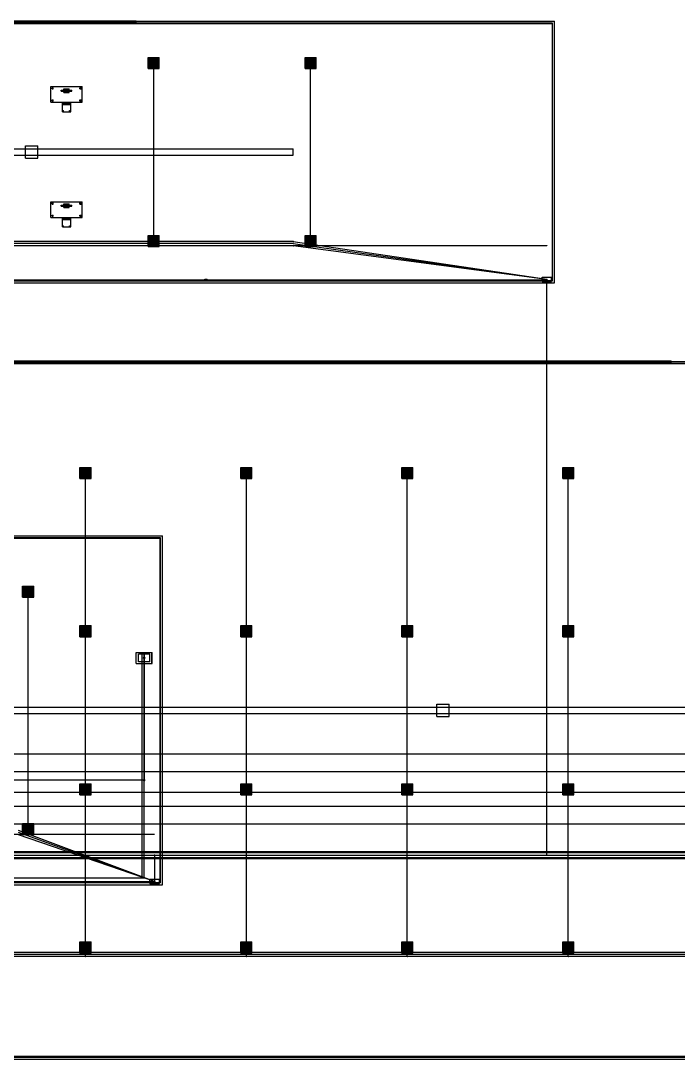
# Model space of a CAD drawing. Header units: millimetres. Extents: x 139000 to 377080, y -238120 to -178478.
# Drawn here: x 277372 to 315090, y -238000 to -178478 of the extents above; entities that cross this region are included whole.
import ezdxf

# ---------------------------------------------------------------- set-up
doc = ezdxf.new("R2010")
doc.units = ezdxf.units.MM

msp = doc.modelspace()

# ---------------------------------------------------------------- linework, layer by layer
at = {"layer": 'electrical'}
for p, q in [((285007.79, -180900), (284992.21, -180900)), ((284992.21, -180900), (285000, -180900)), ((285000, -180900), (285007.79, -180900)), ((285000, -191370), (285000, -180900)), ((294007.79, -180900), (293992.21, -180900)), ((293992.21, -180900), (294000, -180900)), ((294000, -180900), (294007.79, -180900)), ((294000, -191370), (294000, -180900)), ((307550, -191370), (222000, -191370)), ((293000, -191130), (223000, -191130)), ((293000, -191250), (223000, -191250)), ((293000, -191370), (223000, -191370)), ((285007.79, -191370), (284992.21, -191370)), ((284992.21, -191370), (285000, -191370)), ((285000, -191370), (285007.79, -191370)), ((292998.08, -191142.86), (293000.96, -191123.57)), ((293000.96, -191123.57), (292998.08, -191142.86)), ((307548.08, -193312.86), (292998.08, -191142.86)), ((292998.19, -191262.87), (293000.91, -191243.56)), ((293000.91, -191243.56), (292998.19, -191262.87)), ((307548.19, -193312.87), (292998.19, -191262.87)), ((292998.29, -191382.89), (293000.85, -191363.56)), ((293000.85, -191363.56), (292998.29, -191382.89)), ((307548.29, -193312.89), (292998.29, -191382.89)), ((293000, -191141.26), (293000, -191118.74)), ((293000, -191118.74), (293000, -191130)), ((293000, -191130), (293000, -191141.26)), ((293000, -191130), (293014.04, -191130)), ((293014.04, -191130), (293000, -191130)), ((293000, -191261.26), (293000, -191238.74)), ((293000, -191238.74), (293000, -191250)), ((293000, -191250), (293000, -191261.26)), ((293000, -191250), (293014.04, -191250)), ((293014.04, -191250), (293000, -191250)), ((293000, -191381.26), (293000, -191358.74)), ((293000, -191358.74), (293000, -191370)), ((293000, -191370), (293000, -191381.26)), ((293000, -191370), (293014.04, -191370)), ((293014.04, -191370), (293000, -191370)), ((293000.85, -191363.56), (293000.85, -191363.56)), ((293000.91, -191243.56), (293000.91, -191243.56)), ((293000.96, -191123.57), (293000.96, -191123.57)), ((294007.79, -191370), (293992.21, -191370)), ((293992.21, -191370), (294000, -191370)), ((294000, -191370), (294007.79, -191370)), ((307550, -191377.79), (307550, -191362.21)), ((307550, -191362.21), (307550, -191370)), ((307550, -191370), (307550, -191377.79)), ((228000, -193320), (307550, -193320)), ((287935, -193350), (287935, -193290)), ((287935, -193290), (288065, -193290)), ((287935, -193350), (288065, -193350)), ((288009, -193320), (287995.5, -193312.21)), ((287995.5, -193312.21), (287995.5, -193327.79)), ((287995.5, -193327.79), (288009, -193320)), ((288000, -193327.79), (288000, -193312.21)), ((288000, -193312.21), (288000, -193320)), ((288000, -193320), (307550, -193320)), ((288000, -193320), (288000, -193327.79)), ((288000, -193320), (288009.72, -193320)), ((288009.72, -193320), (288000, -193320)), ((288065, -193350), (288065, -193290)), ((307275, -193425), (307275, -193175)), ((307275, -193175), (307825, -193175)), ((307275, -193425), (307825, -193425)), ((307315, -193452.5), (307315, -193417.5)), ((307315, -193417.5), (307785, -193417.5)), ((307532, -193300), (307559, -193284.41)), ((307559, -193315.59), (307532, -193300)), ((307565.59, -193300), (307534.41, -193300)), ((307534.41, -193300), (307550, -193300)), ((307563, -193300), (307543.5, -193288.74)), ((307543.5, -193288.74), (307543.5, -193311.26)), ((307563, -193300), (307543.5, -193288.74)), ((307543.5, -193288.74), (307543.5, -193311.26)), ((307563, -193300), (307543.5, -193288.74)), ((307543.5, -193288.74), (307543.5, -193311.26)), ((307543.5, -193311.26), (307563, -193300)), ((307543.5, -193311.26), (307563, -193300)), ((307543.5, -193311.26), (307563, -193300)), ((307548.08, -193312.86), (307550.96, -193293.57)), ((307550.96, -193293.57), (307548.08, -193312.86)), ((307548.19, -193312.87), (307550.91, -193293.56)), ((307550.91, -193293.56), (307548.19, -193312.87)), ((307548.29, -193312.89), (307550.85, -193293.56)), ((307550.85, -193293.56), (307548.29, -193312.89)), ((307550, -193300), (307565.59, -193300)), ((307550, -226300), (307550, -193300)), ((307550, -193300), (307569.44, -193300)), ((307569.44, -193300), (307550, -193300)), ((307550, -193300), (307564.04, -193300)), ((307564.04, -193300), (307550, -193300)), ((307550, -193300), (307564.04, -193300)), ((307564.04, -193300), (307550, -193300)), ((307550, -193300), (307564.04, -193300)), ((307564.04, -193300), (307550, -193300)), ((307550, -193327.79), (307550, -193312.21)), ((307550, -193312.21), (307550, -193320)), ((307550, -193327.79), (307550, -193312.21)), ((307550, -193312.21), (307550, -193320)), ((307550, -193320), (307550, -193327.79)), ((307550, -193320), (307550, -193327.79)), ((307550.85, -193293.56), (307550.85, -193293.56)), ((307550.91, -193293.56), (307550.91, -193293.56)), ((307550.96, -193293.57), (307550.96, -193293.57)), ((307559, -193284.41), (307559, -193315.59)), ((307785, -193452.5), (307785, -193417.5)), ((307825, -193425), (307825, -193175)), ((307315, -193452.5), (307785, -193452.5)), ((307362.5, -193490), (307362.5, -193450)), ((307362.5, -193450), (307462.5, -193450)), ((307362.5, -193490), (307462.5, -193490)), ((307435.88, -193480), (307389.12, -193480)), ((307389.12, -193480), (307412.5, -193480)), ((307435.88, -193505), (307389.12, -193505)), ((307389.12, -193505), (307412.5, -193505)), ((307412.5, -193480), (307412.5, -193505)), ((307412.5, -193480), (307435.88, -193480)), ((307412.5, -193505), (307435.88, -193505)), ((307462.5, -193490), (307462.5, -193450)), ((307500, -193490), (307500, -193450)), ((307500, -193450), (307600, -193450)), ((307500, -193490), (307600, -193490)), ((307573.38, -193480), (307526.62, -193480)), ((307526.62, -193480), (307550, -193480)), ((307573.38, -193505), (307526.62, -193505)), ((307526.62, -193505), (307550, -193505)), ((307550, -193480), (307550, -193505)), ((307550, -193480), (307573.38, -193480)), ((307550, -193505), (307573.38, -193505)), ((307600, -193490), (307600, -193450)), ((307637.5, -193490), (307637.5, -193450)), ((307637.5, -193450), (307737.5, -193450)), ((307637.5, -193490), (307737.5, -193490)), ((307710.88, -193480), (307664.12, -193480)), ((307664.12, -193480), (307687.5, -193480)), ((307710.88, -193505), (307664.12, -193505)), ((307664.12, -193505), (307687.5, -193505)), ((307687.5, -193480), (307687.5, -193505)), ((307687.5, -193480), (307710.88, -193480)), ((307687.5, -193505), (307710.88, -193505)), ((307737.5, -193490), (307737.5, -193450)), ((281090.15, -204400), (281074.56, -204400)), ((281074.56, -204400), (281082.35, -204400)), ((281082.35, -204400), (281090.15, -204400)), ((281082.35, -232120), (281082.35, -204400)), ((290323.09, -204400), (290307.5, -204400)), ((290307.5, -204400), (290315.29, -204400)), ((290315.29, -204400), (290323.09, -204400)), ((290315.29, -232120), (290315.29, -204400)), ((299556.03, -204400), (299540.44, -204400)), ((299540.44, -204400), (299548.24, -204400)), ((299548.24, -204400), (299556.03, -204400)), ((299548.24, -232120), (299548.24, -204400)), ((308788.97, -204400), (308773.38, -204400)), ((308773.38, -204400), (308781.18, -204400)), ((308781.18, -204400), (308788.97, -204400)), ((308781.18, -232120), (308781.18, -204400)), ((277807.79, -211200), (277792.21, -211200)), ((277792.21, -211200), (277800, -211200)), ((277800, -211200), (277807.79, -211200)), ((277800, -225120), (277800, -211200)), ((285045.44, -227812.17), (277245.44, -224892.17)), ((285050, -225120), (238200, -225120)), ((285045.61, -227812.24), (277245.61, -225012.24)), ((285045.78, -227812.29), (277245.78, -225132.29)), ((277807.79, -225120), (277792.21, -225120)), ((277792.21, -225120), (277800, -225120)), ((277800, -225120), (277807.79, -225120)), ((285050, -225127.79), (285050, -225112.21)), ((285050, -225112.21), (285050, -225120)), ((285050, -225120), (285050, -225127.79)), ((139000, -226100), (377000, -226100)), ((139000, -226100), (377000, -226100)), ((139000, -226150), (377000, -226150)), ((139000, -226150), (377000, -226150)), ((377000, -226450), (139000, -226450)), ((377000, -226450), (139000, -226450)), ((139000, -226500), (377000, -226500)), ((139000, -226500), (377000, -226500)), ((234000, -226300), (377000, -226300)), ((234000, -226300), (377000, -226300)), ((285065.59, -226300), (285034.41, -226300)), ((285034.41, -226300), (285050, -226300)), ((285050, -226300), (285050, -227800)), ((285050, -226300), (285065.59, -226300)), ((307565.59, -226300), (307534.41, -226300)), ((307534.41, -226300), (307550, -226300)), ((307550, -226300), (307565.59, -226300)), ((241500, -227820), (285050, -227820)), ((274500, -227820), (285050, -227820)), ((284775, -227925), (284775, -227675)), ((284775, -227675), (285325, -227675)), ((284775, -227925), (285325, -227925)), ((284815, -227952.5), (284815, -227917.5)), ((284815, -227917.5), (285285, -227917.5)), ((284815, -227952.5), (285285, -227952.5)), ((284862.5, -227990), (284862.5, -227950)), ((284862.5, -227950), (284962.5, -227950)), ((284962.5, -227990), (284962.5, -227950)), ((285000, -227990), (285000, -227950)), ((285000, -227950), (285100, -227950)), ((285032, -227800), (285059, -227784.41)), ((285059, -227815.59), (285032, -227800)), ((285065.59, -227800), (285034.41, -227800)), ((285034.41, -227800), (285050, -227800)), ((285063, -227800), (285043.5, -227788.74)), ((285043.5, -227788.74), (285043.5, -227811.26)), ((285063, -227800), (285043.5, -227788.74)), ((285043.5, -227788.74), (285043.5, -227811.26)), ((285063, -227800), (285043.5, -227788.74)), ((285043.5, -227788.74), (285043.5, -227811.26)), ((285043.5, -227811.26), (285063, -227800)), ((285043.5, -227811.26), (285063, -227800)), ((285043.5, -227811.26), (285063, -227800)), ((285045.44, -227812.17), (285052.28, -227793.91)), ((285052.28, -227793.91), (285045.44, -227812.17)), ((285045.61, -227812.24), (285052.2, -227793.88)), ((285052.2, -227793.88), (285045.61, -227812.24)), ((285045.78, -227812.29), (285052.11, -227793.85)), ((285052.11, -227793.85), (285045.78, -227812.29)), ((285050, -227800), (285065.59, -227800)), ((285050, -227800), (285069.44, -227800)), ((285069.44, -227800), (285050, -227800)), ((285050, -227800), (285064.04, -227800)), ((285064.04, -227800), (285050, -227800)), ((285050, -227800), (285064.04, -227800)), ((285064.04, -227800), (285050, -227800)), ((285050, -227800), (285064.04, -227800)), ((285064.04, -227800), (285050, -227800)), ((285050, -227827.79), (285050, -227812.21)), ((285050, -227812.21), (285050, -227820)), ((285050, -227827.79), (285050, -227812.21)), ((285050, -227812.21), (285050, -227820)), ((285050, -227820), (285050, -227827.79)), ((285050, -227820), (285050, -227827.79)), ((285052.11, -227793.85), (285052.11, -227793.85)), ((285052.2, -227793.88), (285052.2, -227793.88)), ((285052.28, -227793.91), (285052.28, -227793.91)), ((285059, -227784.41), (285059, -227815.59)), ((285100, -227990), (285100, -227950)), ((285137.5, -227990), (285137.5, -227950)), ((285137.5, -227950), (285237.5, -227950)), ((285237.5, -227990), (285237.5, -227950)), ((285285, -227952.5), (285285, -227917.5)), ((285325, -227925), (285325, -227675)), ((284862.5, -227990), (284962.5, -227990)), ((284935.88, -227980), (284889.12, -227980)), ((284889.12, -227980), (284912.5, -227980)), ((284935.88, -228005), (284889.12, -228005)), ((284889.12, -228005), (284912.5, -228005)), ((284912.5, -227980), (284912.5, -228005)), ((284912.5, -227980), (284935.88, -227980)), ((284912.5, -228005), (284935.88, -228005)), ((285000, -227990), (285100, -227990)), ((285073.38, -227980), (285026.62, -227980)), ((285026.62, -227980), (285050, -227980)), ((285073.38, -228005), (285026.62, -228005)), ((285026.62, -228005), (285050, -228005)), ((285050, -227980), (285050, -228005)), ((285050, -227980), (285073.38, -227980)), ((285050, -228005), (285073.38, -228005)), ((285137.5, -227990), (285237.5, -227990)), ((285210.88, -227980), (285164.12, -227980)), ((285164.12, -227980), (285187.5, -227980)), ((285210.88, -228005), (285164.12, -228005)), ((285164.12, -228005), (285187.5, -228005)), ((285187.5, -227980), (285187.5, -228005)), ((285187.5, -227980), (285210.88, -227980)), ((285187.5, -228005), (285210.88, -228005)), ((366550, -232120), (179520, -232120)), ((334300, -231880), (181700, -231880)), ((334300, -232000), (181700, -232000)), ((334300, -232120), (181700, -232120)), ((281090.15, -232120), (281074.56, -232120)), ((281074.56, -232120), (281082.35, -232120)), ((281082.35, -232120), (281090.15, -232120)), ((290323.09, -232120), (290307.5, -232120)), ((290307.5, -232120), (290315.29, -232120)), ((290315.29, -232120), (290323.09, -232120)), ((299556.03, -232120), (299540.44, -232120)), ((299540.44, -232120), (299548.24, -232120)), ((299548.24, -232120), (299556.03, -232120)), ((308788.97, -232120), (308773.38, -232120)), ((308773.38, -232120), (308781.18, -232120)), ((308781.18, -232120), (308788.97, -232120)), ((192600, -237820), (366550, -237820))]:
    msp.add_line(p, q, dxfattribs=at)
at = {"layer": 'hvac'}
for p, q in [((277650, -186350), (277650, -185650)), ((277650, -185650), (278350, -185650)), ((278350, -186350), (278350, -185650)), ((223000, -185825), (293000, -185825)), ((223000, -186175), (293000, -186175)), ((293000, -186175), (293000, -185825)), ((277650, -186350), (278350, -186350)), ((181700, -217825), (334300, -217825)), ((301250, -218350), (301250, -217650)), ((301250, -217650), (301950, -217650)), ((301950, -218350), (301950, -217650)), ((181700, -218175), (334300, -218175)), ((301250, -218350), (301950, -218350))]:
    msp.add_line(p, q, dxfattribs=at)
at = {"layer": 'interiors'}
for p, q in [((208000, -178500), (308000, -178500)), ((232000, -178477.5), (284000, -178477.5)), ((232000, -178500), (284000, -178500)), ((232000, -178522.5), (284000, -178522.5)), ((284000, -178522.5), (284000, -178477.5)), ((284000, -178620), (284000, -178500)), ((308000, -193500), (308000, -178500)), ((307880, -178620), (208120, -178620)), ((208125, -178625), (307875, -178625)), ((232000, -178620), (284000, -178620)), ((307875, -193375), (307875, -178625)), ((307880, -193380), (307880, -178620)), ((279100, -183150), (279100, -182250)), ((279100, -182250), (280900, -182250)), ((279165, -182385), (279165, -182315)), ((279165, -182315), (279235, -182315)), ((279165, -182385), (279235, -182385)), ((279235, -182385), (279235, -182315)), ((279700, -182510), (279700, -182450)), ((279700, -182450), (280300, -182450)), ((279700, -182510), (280300, -182510)), ((279850, -182590), (279850, -182370)), ((279850, -182370), (280150, -182370)), ((279850, -182590), (280150, -182590)), ((279970, -182515), (279970, -182445)), ((279970, -182445), (280030, -182445)), ((279970, -182515), (280030, -182515)), ((280030, -182515), (280030, -182445)), ((280150, -182590), (280150, -182370)), ((280300, -182510), (280300, -182450)), ((280765, -182385), (280765, -182315)), ((280765, -182315), (280835, -182315)), ((280765, -182385), (280835, -182385)), ((280835, -182385), (280835, -182315)), ((280900, -183150), (280900, -182250)), ((279100, -183150), (280900, -183150)), ((279165, -183085), (279165, -183015)), ((279165, -183015), (279235, -183015)), ((279165, -183085), (279235, -183085)), ((279235, -183085), (279235, -183015)), ((279760, -183272.5), (279760, -183207.5)), ((279760, -183207.5), (280240, -183207.5)), ((279760, -183690), (279760, -183210)), ((279760, -183210), (280240, -183210)), ((279760, -183272.5), (280240, -183272.5)), ((279792.5, -183277.5), (279792.5, -183242.5)), ((279792.5, -183242.5), (279827.5, -183242.5)), ((279792.5, -183277.5), (279827.5, -183277.5)), ((279827.5, -183277.5), (279827.5, -183242.5)), ((280172.5, -183277.5), (280172.5, -183242.5)), ((280172.5, -183242.5), (280207.5, -183242.5)), ((280172.5, -183277.5), (280207.5, -183277.5)), ((280207.5, -183277.5), (280207.5, -183242.5)), ((280240, -183272.5), (280240, -183207.5)), ((280240, -183690), (280240, -183210)), ((280765, -183085), (280765, -183015)), ((280765, -183015), (280835, -183015)), ((280765, -183085), (280835, -183085)), ((280835, -183085), (280835, -183015)), ((279760, -183690), (280240, -183690)), ((279792.5, -183657.5), (279792.5, -183622.5)), ((279792.5, -183622.5), (279827.5, -183622.5)), ((279792.5, -183657.5), (279827.5, -183657.5)), ((279827.5, -183657.5), (279827.5, -183622.5)), ((280172.5, -183657.5), (280172.5, -183622.5)), ((280172.5, -183622.5), (280207.5, -183622.5)), ((280172.5, -183657.5), (280207.5, -183657.5)), ((280207.5, -183657.5), (280207.5, -183622.5)), ((279100, -189750), (279100, -188850)), ((279100, -188850), (280900, -188850)), ((279165, -188985), (279165, -188915)), ((279165, -188915), (279235, -188915)), ((279165, -188985), (279235, -188985)), ((279235, -188985), (279235, -188915)), ((279700, -189110), (279700, -189050)), ((279700, -189050), (280300, -189050)), ((279700, -189110), (280300, -189110)), ((279850, -189190), (279850, -188970)), ((279850, -188970), (280150, -188970)), ((279850, -189190), (280150, -189190)), ((279970, -189115), (279970, -189045)), ((279970, -189045), (280030, -189045)), ((279970, -189115), (280030, -189115)), ((280030, -189115), (280030, -189045)), ((280150, -189190), (280150, -188970)), ((280300, -189110), (280300, -189050)), ((280765, -188985), (280765, -188915)), ((280765, -188915), (280835, -188915)), ((280765, -188985), (280835, -188985)), ((280835, -188985), (280835, -188915)), ((280900, -189750), (280900, -188850)), ((279100, -189750), (280900, -189750)), ((279165, -189685), (279165, -189615)), ((279165, -189615), (279235, -189615)), ((279165, -189685), (279235, -189685)), ((279235, -189685), (279235, -189615)), ((279760, -189872.5), (279760, -189807.5)), ((279760, -189807.5), (280240, -189807.5)), ((279760, -190290), (279760, -189810)), ((279760, -189810), (280240, -189810)), ((279760, -189872.5), (280240, -189872.5)), ((279792.5, -189877.5), (279792.5, -189842.5)), ((279792.5, -189842.5), (279827.5, -189842.5)), ((279827.5, -189877.5), (279827.5, -189842.5)), ((280172.5, -189877.5), (280172.5, -189842.5)), ((280172.5, -189842.5), (280207.5, -189842.5)), ((280207.5, -189877.5), (280207.5, -189842.5)), ((280240, -189872.5), (280240, -189807.5)), ((280240, -190290), (280240, -189810)), ((280765, -189685), (280765, -189615)), ((280765, -189615), (280835, -189615)), ((280765, -189685), (280835, -189685)), ((280835, -189685), (280835, -189615)), ((279760, -190290), (280240, -190290)), ((279792.5, -189877.5), (279827.5, -189877.5)), ((279792.5, -190257.5), (279792.5, -190222.5)), ((279792.5, -190222.5), (279827.5, -190222.5)), ((279792.5, -190257.5), (279827.5, -190257.5)), ((279827.5, -190257.5), (279827.5, -190222.5)), ((280172.5, -189877.5), (280207.5, -189877.5)), ((280172.5, -190257.5), (280172.5, -190222.5)), ((280172.5, -190222.5), (280207.5, -190222.5)), ((280172.5, -190257.5), (280207.5, -190257.5)), ((280207.5, -190257.5), (280207.5, -190222.5)), ((307880, -193380), (208120, -193380)), ((208125, -193375), (307875, -193375)), ((307880, -193380), (259200, -193380)), ((208000, -193500), (308000, -193500)), ((259200, -193500), (308000, -193500)), ((149000, -198000), (367000, -198000)), ((366880, -198120), (149120, -198120)), ((149125, -198125), (366875, -198125)), ((201320, -197977.5), (314680, -197977.5)), ((201320, -198000), (314680, -198000)), ((201320, -198022.5), (314680, -198022.5)), ((201320, -198120), (314680, -198120)), ((314680, -198022.5), (314680, -197977.5)), ((314680, -198120), (314680, -198000)), ((230500, -208000), (285500, -208000)), ((285380, -208120), (230620, -208120)), ((230625, -208125), (285375, -208125)), ((285375, -227875), (285375, -208125)), ((285380, -227880), (285380, -208120)), ((285500, -228000), (285500, -208000)), ((285380, -227880), (230620, -227880)), ((230625, -227875), (285375, -227875)), ((285380, -227880), (259200, -227880)), ((230500, -228000), (285500, -228000)), ((259200, -228000), (285500, -228000)), ((149000, -238000), (367000, -238000)), ((366880, -237880), (149120, -237880)), ((149125, -237875), (366875, -237875)), ((366880, -237880), (259200, -237880)), ((259200, -238000), (367000, -238000))]:
    msp.add_line(p, q, dxfattribs=at)
at = {"layer": 'lighting'}
for p, q in [((284680, -181220), (284680, -180580)), ((284680, -180580), (285320, -180580)), ((284720, -181180), (284720, -180620)), ((284720, -180620), (285280, -180620)), ((284754, -181170), (284754, -180630)), ((284754, -180630), (284766, -180630)), ((284766, -181170), (284766, -180630)), ((284834, -181170), (284834, -180630)), ((284834, -180630), (284846, -180630)), ((284846, -181170), (284846, -180630)), ((284914, -181170), (284914, -180630)), ((284914, -180630), (284926, -180630)), ((284926, -181170), (284926, -180630)), ((284994, -181170), (284994, -180630)), ((284994, -180630), (285006, -180630)), ((285009, -180900), (284995.5, -180892.21)), ((284995.5, -180892.21), (284995.5, -180907.79)), ((284995.5, -180907.79), (285009, -180900)), ((285006, -181170), (285006, -180630)), ((285074, -181170), (285074, -180630)), ((285074, -180630), (285086, -180630)), ((285086, -181170), (285086, -180630)), ((285154, -181170), (285154, -180630)), ((285154, -180630), (285166, -180630)), ((285166, -181170), (285166, -180630)), ((285234, -181170), (285234, -180630)), ((285234, -180630), (285246, -180630)), ((285246, -181170), (285246, -180630)), ((285280, -181180), (285280, -180620)), ((285320, -181220), (285320, -180580)), ((293680, -181220), (293680, -180580)), ((293680, -180580), (294320, -180580)), ((293720, -181180), (293720, -180620)), ((293720, -180620), (294280, -180620)), ((293754, -181170), (293754, -180630)), ((293754, -180630), (293766, -180630)), ((293766, -181170), (293766, -180630)), ((293834, -181170), (293834, -180630)), ((293834, -180630), (293846, -180630)), ((293846, -181170), (293846, -180630)), ((293914, -181170), (293914, -180630)), ((293914, -180630), (293926, -180630)), ((293926, -181170), (293926, -180630)), ((293994, -181170), (293994, -180630)), ((293994, -180630), (294006, -180630)), ((294009, -180900), (293995.5, -180892.21)), ((293995.5, -180892.21), (293995.5, -180907.79)), ((293995.5, -180907.79), (294009, -180900)), ((294006, -181170), (294006, -180630)), ((294074, -181170), (294074, -180630)), ((294074, -180630), (294086, -180630)), ((294086, -181170), (294086, -180630)), ((294154, -181170), (294154, -180630)), ((294154, -180630), (294166, -180630)), ((294166, -181170), (294166, -180630)), ((294234, -181170), (294234, -180630)), ((294234, -180630), (294246, -180630)), ((294246, -181170), (294246, -180630)), ((294280, -181180), (294280, -180620)), ((294320, -181220), (294320, -180580)), ((284680, -181220), (285320, -181220)), ((284720, -181180), (285280, -181180)), ((284754, -181170), (284766, -181170)), ((284834, -181170), (284846, -181170)), ((284914, -181170), (284926, -181170)), ((284994, -181170), (285006, -181170)), ((285074, -181170), (285086, -181170)), ((285154, -181170), (285166, -181170)), ((285234, -181170), (285246, -181170)), ((293680, -181220), (294320, -181220)), ((293720, -181180), (294280, -181180)), ((293754, -181170), (293766, -181170)), ((293834, -181170), (293846, -181170)), ((293914, -181170), (293926, -181170)), ((293994, -181170), (294006, -181170)), ((294074, -181170), (294086, -181170)), ((294154, -181170), (294166, -181170)), ((294234, -181170), (294246, -181170)), ((284680, -191420), (284680, -190780)), ((284680, -190780), (285320, -190780)), ((284720, -191380), (284720, -190820)), ((284720, -190820), (285280, -190820)), ((284754, -191370), (284754, -190830)), ((284754, -190830), (284766, -190830)), ((284766, -191370), (284766, -190830)), ((284834, -191370), (284834, -190830)), ((284834, -190830), (284846, -190830)), ((284846, -191370), (284846, -190830)), ((284914, -191370), (284914, -190830)), ((284914, -190830), (284926, -190830)), ((284926, -191370), (284926, -190830)), ((284994, -191370), (284994, -190830)), ((284994, -190830), (285006, -190830)), ((285006, -191370), (285006, -190830)), ((285074, -191370), (285074, -190830)), ((285074, -190830), (285086, -190830)), ((285086, -191370), (285086, -190830)), ((285154, -191370), (285154, -190830)), ((285154, -190830), (285166, -190830)), ((285166, -191370), (285166, -190830)), ((285234, -191370), (285234, -190830)), ((285234, -190830), (285246, -190830)), ((285246, -191370), (285246, -190830)), ((285280, -191380), (285280, -190820)), ((285320, -191420), (285320, -190780)), ((293680, -191420), (293680, -190780)), ((293680, -190780), (294320, -190780)), ((293720, -191380), (293720, -190820)), ((293720, -190820), (294280, -190820)), ((293754, -191370), (293754, -190830)), ((293754, -190830), (293766, -190830)), ((293766, -191370), (293766, -190830)), ((293834, -191370), (293834, -190830)), ((293834, -190830), (293846, -190830)), ((293846, -191370), (293846, -190830)), ((293914, -191370), (293914, -190830)), ((293914, -190830), (293926, -190830)), ((293926, -191370), (293926, -190830)), ((293994, -191370), (293994, -190830)), ((293994, -190830), (294006, -190830)), ((294006, -191370), (294006, -190830)), ((294074, -191370), (294074, -190830)), ((294074, -190830), (294086, -190830)), ((294086, -191370), (294086, -190830)), ((294154, -191370), (294154, -190830)), ((294154, -190830), (294166, -190830)), ((294166, -191370), (294166, -190830)), ((294234, -191370), (294234, -190830)), ((294234, -190830), (294246, -190830)), ((294246, -191370), (294246, -190830)), ((294280, -191380), (294280, -190820)), ((294320, -191420), (294320, -190780)), ((284680, -191420), (285320, -191420)), ((284720, -191380), (285280, -191380)), ((284754, -191370), (284766, -191370)), ((284834, -191370), (284846, -191370)), ((284914, -191370), (284926, -191370)), ((284994, -191370), (285006, -191370)), ((285009, -191100), (284995.5, -191092.21)), ((284995.5, -191092.21), (284995.5, -191107.79)), ((284995.5, -191107.79), (285009, -191100)), ((285074, -191370), (285086, -191370)), ((285154, -191370), (285166, -191370)), ((285234, -191370), (285246, -191370)), ((293680, -191420), (294320, -191420)), ((293720, -191380), (294280, -191380)), ((293754, -191370), (293766, -191370)), ((293834, -191370), (293846, -191370)), ((293914, -191370), (293926, -191370)), ((293994, -191370), (294006, -191370)), ((294009, -191100), (293995.5, -191092.21)), ((293995.5, -191092.21), (293995.5, -191107.79)), ((293995.5, -191107.79), (294009, -191100)), ((294074, -191370), (294086, -191370)), ((294154, -191370), (294166, -191370)), ((294234, -191370), (294246, -191370)), ((280762.35, -204720), (280762.35, -204080)), ((280762.35, -204080), (281402.35, -204080)), ((280802.35, -204680), (280802.35, -204120)), ((280802.35, -204120), (281362.35, -204120)), ((280836.35, -204670), (280836.35, -204130)), ((280836.35, -204130), (280848.35, -204130)), ((280848.35, -204670), (280848.35, -204130)), ((280916.35, -204670), (280916.35, -204130)), ((280916.35, -204130), (280928.35, -204130)), ((280928.35, -204670), (280928.35, -204130)), ((280996.35, -204670), (280996.35, -204130)), ((280996.35, -204130), (281008.35, -204130)), ((281008.35, -204670), (281008.35, -204130)), ((281076.35, -204670), (281076.35, -204130)), ((281076.35, -204130), (281088.35, -204130)), ((281088.35, -204670), (281088.35, -204130)), ((281156.35, -204670), (281156.35, -204130)), ((281156.35, -204130), (281168.35, -204130)), ((281168.35, -204670), (281168.35, -204130)), ((281236.35, -204670), (281236.35, -204130)), ((281236.35, -204130), (281248.35, -204130)), ((281248.35, -204670), (281248.35, -204130)), ((281316.35, -204670), (281316.35, -204130)), ((281316.35, -204130), (281328.35, -204130)), ((281328.35, -204670), (281328.35, -204130)), ((281362.35, -204680), (281362.35, -204120)), ((281402.35, -204720), (281402.35, -204080)), ((289995.29, -204720), (289995.29, -204080)), ((289995.29, -204080), (290635.29, -204080)), ((290035.29, -204680), (290035.29, -204120)), ((290035.29, -204120), (290595.29, -204120)), ((290069.29, -204670), (290069.29, -204130)), ((290069.29, -204130), (290081.29, -204130)), ((290081.29, -204670), (290081.29, -204130)), ((290149.29, -204670), (290149.29, -204130)), ((290149.29, -204130), (290161.29, -204130)), ((290161.29, -204670), (290161.29, -204130)), ((290229.29, -204670), (290229.29, -204130)), ((290229.29, -204130), (290241.29, -204130)), ((290241.29, -204670), (290241.29, -204130)), ((290309.29, -204670), (290309.29, -204130)), ((290309.29, -204130), (290321.29, -204130)), ((290321.29, -204670), (290321.29, -204130)), ((290389.29, -204670), (290389.29, -204130)), ((290389.29, -204130), (290401.29, -204130)), ((290401.29, -204670), (290401.29, -204130)), ((290469.29, -204670), (290469.29, -204130)), ((290469.29, -204130), (290481.29, -204130)), ((290481.29, -204670), (290481.29, -204130)), ((290549.29, -204670), (290549.29, -204130)), ((290549.29, -204130), (290561.29, -204130)), ((290561.29, -204670), (290561.29, -204130)), ((290595.29, -204680), (290595.29, -204120)), ((290635.29, -204720), (290635.29, -204080)), ((299228.24, -204720), (299228.24, -204080)), ((299228.24, -204080), (299868.24, -204080)), ((299268.24, -204680), (299268.24, -204120)), ((299268.24, -204120), (299828.24, -204120)), ((299302.24, -204670), (299302.24, -204130)), ((299302.24, -204130), (299314.24, -204130)), ((299314.24, -204670), (299314.24, -204130)), ((299382.24, -204670), (299382.24, -204130)), ((299382.24, -204130), (299394.24, -204130)), ((299394.24, -204670), (299394.24, -204130)), ((299462.24, -204670), (299462.24, -204130)), ((299462.24, -204130), (299474.24, -204130)), ((299474.24, -204670), (299474.24, -204130)), ((299542.24, -204670), (299542.24, -204130)), ((299542.24, -204130), (299554.24, -204130)), ((299554.24, -204670), (299554.24, -204130)), ((299622.24, -204670), (299622.24, -204130)), ((299622.24, -204130), (299634.24, -204130)), ((299634.24, -204670), (299634.24, -204130)), ((299702.24, -204670), (299702.24, -204130)), ((299702.24, -204130), (299714.24, -204130)), ((299714.24, -204670), (299714.24, -204130)), ((299782.24, -204670), (299782.24, -204130)), ((299782.24, -204130), (299794.24, -204130)), ((299794.24, -204670), (299794.24, -204130)), ((299828.24, -204680), (299828.24, -204120)), ((299868.24, -204720), (299868.24, -204080)), ((308461.18, -204720), (308461.18, -204080)), ((308461.18, -204080), (309101.18, -204080)), ((308501.18, -204680), (308501.18, -204120)), ((308501.18, -204120), (309061.18, -204120)), ((308535.18, -204670), (308535.18, -204130)), ((308535.18, -204130), (308547.18, -204130)), ((308547.18, -204670), (308547.18, -204130)), ((308615.18, -204670), (308615.18, -204130)), ((308615.18, -204130), (308627.18, -204130)), ((308627.18, -204670), (308627.18, -204130)), ((308695.18, -204670), (308695.18, -204130)), ((308695.18, -204130), (308707.18, -204130)), ((308707.18, -204670), (308707.18, -204130)), ((308775.18, -204670), (308775.18, -204130)), ((308775.18, -204130), (308787.18, -204130)), ((308787.18, -204670), (308787.18, -204130)), ((308855.18, -204670), (308855.18, -204130)), ((308855.18, -204130), (308867.18, -204130)), ((308867.18, -204670), (308867.18, -204130)), ((308935.18, -204670), (308935.18, -204130)), ((308935.18, -204130), (308947.18, -204130)), ((308947.18, -204670), (308947.18, -204130)), ((309015.18, -204670), (309015.18, -204130)), ((309015.18, -204130), (309027.18, -204130)), ((309027.18, -204670), (309027.18, -204130)), ((309061.18, -204680), (309061.18, -204120)), ((309101.18, -204720), (309101.18, -204080)), ((280762.35, -204720), (281402.35, -204720)), ((280802.35, -204680), (281362.35, -204680)), ((280836.35, -204670), (280848.35, -204670)), ((280916.35, -204670), (280928.35, -204670)), ((280996.35, -204670), (281008.35, -204670)), ((281076.35, -204670), (281088.35, -204670)), ((281091.35, -204400), (281077.85, -204392.21)), ((281077.85, -204392.21), (281077.85, -204407.79)), ((281077.85, -204407.79), (281091.35, -204400)), ((281156.35, -204670), (281168.35, -204670)), ((281236.35, -204670), (281248.35, -204670)), ((281316.35, -204670), (281328.35, -204670)), ((289995.29, -204720), (290635.29, -204720)), ((290035.29, -204680), (290595.29, -204680)), ((290069.29, -204670), (290081.29, -204670)), ((290149.29, -204670), (290161.29, -204670)), ((290229.29, -204670), (290241.29, -204670)), ((290309.29, -204670), (290321.29, -204670)), ((290324.29, -204400), (290310.79, -204392.21)), ((290310.79, -204392.21), (290310.79, -204407.79)), ((290310.79, -204407.79), (290324.29, -204400)), ((290389.29, -204670), (290401.29, -204670)), ((290469.29, -204670), (290481.29, -204670)), ((290549.29, -204670), (290561.29, -204670)), ((299228.24, -204720), (299868.24, -204720)), ((299268.24, -204680), (299828.24, -204680)), ((299302.24, -204670), (299314.24, -204670)), ((299382.24, -204670), (299394.24, -204670)), ((299462.24, -204670), (299474.24, -204670)), ((299542.24, -204670), (299554.24, -204670)), ((299557.24, -204400), (299543.74, -204392.21)), ((299543.74, -204392.21), (299543.74, -204407.79)), ((299543.74, -204407.79), (299557.24, -204400)), ((299622.24, -204670), (299634.24, -204670)), ((299702.24, -204670), (299714.24, -204670)), ((299782.24, -204670), (299794.24, -204670)), ((308461.18, -204720), (309101.18, -204720)), ((308501.18, -204680), (309061.18, -204680)), ((308535.18, -204670), (308547.18, -204670)), ((308615.18, -204670), (308627.18, -204670)), ((308695.18, -204670), (308707.18, -204670)), ((308775.18, -204670), (308787.18, -204670)), ((308790.18, -204400), (308776.68, -204392.21)), ((308776.68, -204392.21), (308776.68, -204407.79)), ((308776.68, -204407.79), (308790.18, -204400)), ((308855.18, -204670), (308867.18, -204670)), ((308935.18, -204670), (308947.18, -204670)), ((309015.18, -204670), (309027.18, -204670)), ((277480, -211520), (277480, -210880)), ((277480, -210880), (278120, -210880)), ((277520, -211480), (277520, -210920)), ((277520, -210920), (278080, -210920)), ((277554, -211470), (277554, -210930)), ((277554, -210930), (277566, -210930)), ((277566, -211470), (277566, -210930)), ((277634, -211470), (277634, -210930)), ((277634, -210930), (277646, -210930)), ((277646, -211470), (277646, -210930)), ((277714, -211470), (277714, -210930)), ((277714, -210930), (277726, -210930)), ((277726, -211470), (277726, -210930)), ((277794, -211470), (277794, -210930)), ((277794, -210930), (277806, -210930)), ((277809, -211200), (277795.5, -211192.21)), ((277795.5, -211192.21), (277795.5, -211207.79)), ((277795.5, -211207.79), (277809, -211200)), ((277806, -211470), (277806, -210930)), ((277874, -211470), (277874, -210930)), ((277874, -210930), (277886, -210930)), ((277886, -211470), (277886, -210930)), ((277954, -211470), (277954, -210930)), ((277954, -210930), (277966, -210930)), ((277966, -211470), (277966, -210930)), ((278034, -211470), (278034, -210930)), ((278034, -210930), (278046, -210930)), ((278046, -211470), (278046, -210930)), ((278080, -211480), (278080, -210920)), ((278120, -211520), (278120, -210880)), ((277480, -211520), (278120, -211520)), ((277520, -211480), (278080, -211480)), ((277554, -211470), (277566, -211470)), ((277634, -211470), (277646, -211470)), ((277714, -211470), (277726, -211470)), ((277794, -211470), (277806, -211470)), ((277874, -211470), (277886, -211470)), ((277954, -211470), (277966, -211470)), ((278034, -211470), (278046, -211470)), ((280762.35, -213786.67), (280762.35, -213146.67)), ((280762.35, -213146.67), (281402.35, -213146.67)), ((280802.35, -213746.67), (280802.35, -213186.67)), ((280802.35, -213186.67), (281362.35, -213186.67)), ((280836.35, -213736.67), (280836.35, -213196.67)), ((280836.35, -213196.67), (280848.35, -213196.67)), ((280848.35, -213736.67), (280848.35, -213196.67)), ((280916.35, -213736.67), (280916.35, -213196.67)), ((280916.35, -213196.67), (280928.35, -213196.67)), ((280928.35, -213736.67), (280928.35, -213196.67)), ((280996.35, -213736.67), (280996.35, -213196.67)), ((280996.35, -213196.67), (281008.35, -213196.67)), ((281008.35, -213736.67), (281008.35, -213196.67)), ((281076.35, -213736.67), (281076.35, -213196.67)), ((281076.35, -213196.67), (281088.35, -213196.67)), ((281091.35, -213466.67), (281077.85, -213458.87)), ((281077.85, -213458.87), (281077.85, -213474.46)), ((281077.85, -213474.46), (281091.35, -213466.67)), ((281088.35, -213736.67), (281088.35, -213196.67)), ((281156.35, -213736.67), (281156.35, -213196.67)), ((281156.35, -213196.67), (281168.35, -213196.67)), ((281168.35, -213736.67), (281168.35, -213196.67)), ((281236.35, -213736.67), (281236.35, -213196.67)), ((281236.35, -213196.67), (281248.35, -213196.67)), ((281248.35, -213736.67), (281248.35, -213196.67)), ((281316.35, -213736.67), (281316.35, -213196.67)), ((281316.35, -213196.67), (281328.35, -213196.67)), ((281328.35, -213736.67), (281328.35, -213196.67)), ((281362.35, -213746.67), (281362.35, -213186.67)), ((281402.35, -213786.67), (281402.35, -213146.67)), ((289995.29, -213786.67), (289995.29, -213146.67)), ((289995.29, -213146.67), (290635.29, -213146.67)), ((290035.29, -213746.67), (290035.29, -213186.67)), ((290035.29, -213186.67), (290595.29, -213186.67)), ((290069.29, -213736.67), (290069.29, -213196.67)), ((290069.29, -213196.67), (290081.29, -213196.67)), ((290081.29, -213736.67), (290081.29, -213196.67)), ((290149.29, -213736.67), (290149.29, -213196.67)), ((290149.29, -213196.67), (290161.29, -213196.67)), ((290161.29, -213736.67), (290161.29, -213196.67)), ((290229.29, -213736.67), (290229.29, -213196.67)), ((290229.29, -213196.67), (290241.29, -213196.67)), ((290241.29, -213736.67), (290241.29, -213196.67)), ((290309.29, -213736.67), (290309.29, -213196.67)), ((290309.29, -213196.67), (290321.29, -213196.67)), ((290324.29, -213466.67), (290310.79, -213458.87)), ((290310.79, -213458.87), (290310.79, -213474.46)), ((290310.79, -213474.46), (290324.29, -213466.67)), ((290321.29, -213736.67), (290321.29, -213196.67)), ((290389.29, -213736.67), (290389.29, -213196.67)), ((290389.29, -213196.67), (290401.29, -213196.67)), ((290401.29, -213736.67), (290401.29, -213196.67)), ((290469.29, -213736.67), (290469.29, -213196.67)), ((290469.29, -213196.67), (290481.29, -213196.67)), ((290481.29, -213736.67), (290481.29, -213196.67)), ((290549.29, -213736.67), (290549.29, -213196.67)), ((290549.29, -213196.67), (290561.29, -213196.67)), ((290561.29, -213736.67), (290561.29, -213196.67)), ((290595.29, -213746.67), (290595.29, -213186.67)), ((290635.29, -213786.67), (290635.29, -213146.67)), ((299228.24, -213786.67), (299228.24, -213146.67)), ((299228.24, -213146.67), (299868.24, -213146.67)), ((299268.24, -213746.67), (299268.24, -213186.67)), ((299268.24, -213186.67), (299828.24, -213186.67)), ((299302.24, -213736.67), (299302.24, -213196.67)), ((299302.24, -213196.67), (299314.24, -213196.67)), ((299314.24, -213736.67), (299314.24, -213196.67)), ((299382.24, -213736.67), (299382.24, -213196.67)), ((299382.24, -213196.67), (299394.24, -213196.67)), ((299394.24, -213736.67), (299394.24, -213196.67)), ((299462.24, -213736.67), (299462.24, -213196.67)), ((299462.24, -213196.67), (299474.24, -213196.67)), ((299474.24, -213736.67), (299474.24, -213196.67)), ((299542.24, -213736.67), (299542.24, -213196.67)), ((299542.24, -213196.67), (299554.24, -213196.67)), ((299557.24, -213466.67), (299543.74, -213458.87)), ((299543.74, -213458.87), (299543.74, -213474.46)), ((299543.74, -213474.46), (299557.24, -213466.67)), ((299554.24, -213736.67), (299554.24, -213196.67)), ((299622.24, -213736.67), (299622.24, -213196.67)), ((299622.24, -213196.67), (299634.24, -213196.67)), ((299634.24, -213736.67), (299634.24, -213196.67)), ((299702.24, -213736.67), (299702.24, -213196.67)), ((299702.24, -213196.67), (299714.24, -213196.67)), ((299714.24, -213736.67), (299714.24, -213196.67)), ((299782.24, -213736.67), (299782.24, -213196.67)), ((299782.24, -213196.67), (299794.24, -213196.67)), ((299794.24, -213736.67), (299794.24, -213196.67)), ((299828.24, -213746.67), (299828.24, -213186.67)), ((299868.24, -213786.67), (299868.24, -213146.67)), ((308461.18, -213786.67), (308461.18, -213146.67)), ((308461.18, -213146.67), (309101.18, -213146.67)), ((308501.18, -213746.67), (308501.18, -213186.67)), ((308501.18, -213186.67), (309061.18, -213186.67)), ((308535.18, -213736.67), (308535.18, -213196.67)), ((308535.18, -213196.67), (308547.18, -213196.67)), ((308547.18, -213736.67), (308547.18, -213196.67)), ((308615.18, -213736.67), (308615.18, -213196.67)), ((308615.18, -213196.67), (308627.18, -213196.67)), ((308627.18, -213736.67), (308627.18, -213196.67)), ((308695.18, -213736.67), (308695.18, -213196.67)), ((308695.18, -213196.67), (308707.18, -213196.67)), ((308707.18, -213736.67), (308707.18, -213196.67)), ((308775.18, -213736.67), (308775.18, -213196.67)), ((308775.18, -213196.67), (308787.18, -213196.67)), ((308790.18, -213466.67), (308776.68, -213458.87)), ((308776.68, -213458.87), (308776.68, -213474.46)), ((308776.68, -213474.46), (308790.18, -213466.67)), ((308787.18, -213736.67), (308787.18, -213196.67)), ((308855.18, -213736.67), (308855.18, -213196.67)), ((308855.18, -213196.67), (308867.18, -213196.67)), ((308867.18, -213736.67), (308867.18, -213196.67)), ((308935.18, -213736.67), (308935.18, -213196.67)), ((308935.18, -213196.67), (308947.18, -213196.67)), ((308947.18, -213736.67), (308947.18, -213196.67)), ((309015.18, -213736.67), (309015.18, -213196.67)), ((309015.18, -213196.67), (309027.18, -213196.67)), ((309027.18, -213736.67), (309027.18, -213196.67)), ((309061.18, -213746.67), (309061.18, -213186.67)), ((309101.18, -213786.67), (309101.18, -213146.67)), ((280762.35, -213786.67), (281402.35, -213786.67)), ((280802.35, -213746.67), (281362.35, -213746.67)), ((280836.35, -213736.67), (280848.35, -213736.67)), ((280916.35, -213736.67), (280928.35, -213736.67)), ((280996.35, -213736.67), (281008.35, -213736.67)), ((281076.35, -213736.67), (281088.35, -213736.67)), ((281156.35, -213736.67), (281168.35, -213736.67)), ((281236.35, -213736.67), (281248.35, -213736.67)), ((281316.35, -213736.67), (281328.35, -213736.67)), ((289995.29, -213786.67), (290635.29, -213786.67)), ((290035.29, -213746.67), (290595.29, -213746.67)), ((290069.29, -213736.67), (290081.29, -213736.67)), ((290149.29, -213736.67), (290161.29, -213736.67)), ((290229.29, -213736.67), (290241.29, -213736.67)), ((290309.29, -213736.67), (290321.29, -213736.67)), ((290389.29, -213736.67), (290401.29, -213736.67)), ((290469.29, -213736.67), (290481.29, -213736.67)), ((290549.29, -213736.67), (290561.29, -213736.67)), ((299228.24, -213786.67), (299868.24, -213786.67)), ((299268.24, -213746.67), (299828.24, -213746.67)), ((299302.24, -213736.67), (299314.24, -213736.67)), ((299382.24, -213736.67), (299394.24, -213736.67)), ((299462.24, -213736.67), (299474.24, -213736.67)), ((299542.24, -213736.67), (299554.24, -213736.67)), ((299622.24, -213736.67), (299634.24, -213736.67)), ((299702.24, -213736.67), (299714.24, -213736.67)), ((299782.24, -213736.67), (299794.24, -213736.67)), ((308461.18, -213786.67), (309101.18, -213786.67)), ((308501.18, -213746.67), (309061.18, -213746.67)), ((308535.18, -213736.67), (308547.18, -213736.67)), ((308615.18, -213736.67), (308627.18, -213736.67)), ((308695.18, -213736.67), (308707.18, -213736.67)), ((308775.18, -213736.67), (308787.18, -213736.67)), ((308855.18, -213736.67), (308867.18, -213736.67)), ((308935.18, -213736.67), (308947.18, -213736.67)), ((309015.18, -213736.67), (309027.18, -213736.67)), ((280762.35, -222853.33), (280762.35, -222213.33)), ((280762.35, -222213.33), (281402.35, -222213.33)), ((280802.35, -222813.33), (280802.35, -222253.33)), ((280802.35, -222253.33), (281362.35, -222253.33)), ((280836.35, -222803.33), (280836.35, -222263.33)), ((280836.35, -222263.33), (280848.35, -222263.33)), ((280848.35, -222803.33), (280848.35, -222263.33)), ((280916.35, -222803.33), (280916.35, -222263.33)), ((280916.35, -222263.33), (280928.35, -222263.33)), ((280928.35, -222803.33), (280928.35, -222263.33)), ((280996.35, -222803.33), (280996.35, -222263.33)), ((280996.35, -222263.33), (281008.35, -222263.33)), ((281008.35, -222803.33), (281008.35, -222263.33)), ((281076.35, -222803.33), (281076.35, -222263.33)), ((281076.35, -222263.33), (281088.35, -222263.33)), ((281091.35, -222533.33), (281077.85, -222525.54)), ((281077.85, -222525.54), (281077.85, -222541.13)), ((281077.85, -222541.13), (281091.35, -222533.33)), ((281088.35, -222803.33), (281088.35, -222263.33)), ((281156.35, -222803.33), (281156.35, -222263.33)), ((281156.35, -222263.33), (281168.35, -222263.33)), ((281168.35, -222803.33), (281168.35, -222263.33)), ((281236.35, -222803.33), (281236.35, -222263.33)), ((281236.35, -222263.33), (281248.35, -222263.33)), ((281248.35, -222803.33), (281248.35, -222263.33)), ((281316.35, -222803.33), (281316.35, -222263.33)), ((281316.35, -222263.33), (281328.35, -222263.33)), ((281328.35, -222803.33), (281328.35, -222263.33)), ((281362.35, -222813.33), (281362.35, -222253.33)), ((281402.35, -222853.33), (281402.35, -222213.33)), ((289995.29, -222853.33), (289995.29, -222213.33)), ((289995.29, -222213.33), (290635.29, -222213.33)), ((290035.29, -222813.33), (290035.29, -222253.33)), ((290035.29, -222253.33), (290595.29, -222253.33)), ((290069.29, -222803.33), (290069.29, -222263.33)), ((290069.29, -222263.33), (290081.29, -222263.33)), ((290081.29, -222803.33), (290081.29, -222263.33)), ((290149.29, -222803.33), (290149.29, -222263.33)), ((290149.29, -222263.33), (290161.29, -222263.33)), ((290161.29, -222803.33), (290161.29, -222263.33)), ((290229.29, -222803.33), (290229.29, -222263.33)), ((290229.29, -222263.33), (290241.29, -222263.33)), ((290241.29, -222803.33), (290241.29, -222263.33)), ((290309.29, -222803.33), (290309.29, -222263.33)), ((290309.29, -222263.33), (290321.29, -222263.33)), ((290324.29, -222533.33), (290310.79, -222525.54)), ((290310.79, -222525.54), (290310.79, -222541.13)), ((290310.79, -222541.13), (290324.29, -222533.33)), ((290321.29, -222803.33), (290321.29, -222263.33)), ((290389.29, -222803.33), (290389.29, -222263.33)), ((290389.29, -222263.33), (290401.29, -222263.33)), ((290401.29, -222803.33), (290401.29, -222263.33)), ((290469.29, -222803.33), (290469.29, -222263.33)), ((290469.29, -222263.33), (290481.29, -222263.33)), ((290481.29, -222803.33), (290481.29, -222263.33)), ((290549.29, -222803.33), (290549.29, -222263.33)), ((290549.29, -222263.33), (290561.29, -222263.33)), ((290561.29, -222803.33), (290561.29, -222263.33)), ((290595.29, -222813.33), (290595.29, -222253.33)), ((290635.29, -222853.33), (290635.29, -222213.33)), ((299228.24, -222853.33), (299228.24, -222213.33)), ((299228.24, -222213.33), (299868.24, -222213.33)), ((299268.24, -222813.33), (299268.24, -222253.33)), ((299268.24, -222253.33), (299828.24, -222253.33)), ((299302.24, -222803.33), (299302.24, -222263.33)), ((299302.24, -222263.33), (299314.24, -222263.33)), ((299314.24, -222803.33), (299314.24, -222263.33)), ((299382.24, -222803.33), (299382.24, -222263.33)), ((299382.24, -222263.33), (299394.24, -222263.33)), ((299394.24, -222803.33), (299394.24, -222263.33)), ((299462.24, -222803.33), (299462.24, -222263.33)), ((299462.24, -222263.33), (299474.24, -222263.33)), ((299474.24, -222803.33), (299474.24, -222263.33)), ((299542.24, -222803.33), (299542.24, -222263.33)), ((299542.24, -222263.33), (299554.24, -222263.33)), ((299557.24, -222533.33), (299543.74, -222525.54)), ((299543.74, -222525.54), (299543.74, -222541.13)), ((299543.74, -222541.13), (299557.24, -222533.33)), ((299554.24, -222803.33), (299554.24, -222263.33)), ((299622.24, -222803.33), (299622.24, -222263.33)), ((299622.24, -222263.33), (299634.24, -222263.33)), ((299634.24, -222803.33), (299634.24, -222263.33)), ((299702.24, -222803.33), (299702.24, -222263.33)), ((299702.24, -222263.33), (299714.24, -222263.33)), ((299714.24, -222803.33), (299714.24, -222263.33)), ((299782.24, -222803.33), (299782.24, -222263.33)), ((299782.24, -222263.33), (299794.24, -222263.33)), ((299794.24, -222803.33), (299794.24, -222263.33)), ((299828.24, -222813.33), (299828.24, -222253.33)), ((299868.24, -222853.33), (299868.24, -222213.33)), ((308461.18, -222853.33), (308461.18, -222213.33)), ((308461.18, -222213.33), (309101.18, -222213.33)), ((308501.18, -222813.33), (308501.18, -222253.33)), ((308501.18, -222253.33), (309061.18, -222253.33)), ((308535.18, -222803.33), (308535.18, -222263.33)), ((308535.18, -222263.33), (308547.18, -222263.33)), ((308547.18, -222803.33), (308547.18, -222263.33)), ((308615.18, -222803.33), (308615.18, -222263.33)), ((308615.18, -222263.33), (308627.18, -222263.33)), ((308627.18, -222803.33), (308627.18, -222263.33)), ((308695.18, -222803.33), (308695.18, -222263.33)), ((308695.18, -222263.33), (308707.18, -222263.33)), ((308707.18, -222803.33), (308707.18, -222263.33)), ((308775.18, -222803.33), (308775.18, -222263.33)), ((308775.18, -222263.33), (308787.18, -222263.33)), ((308790.18, -222533.33), (308776.68, -222525.54)), ((308776.68, -222525.54), (308776.68, -222541.13)), ((308776.68, -222541.13), (308790.18, -222533.33)), ((308787.18, -222803.33), (308787.18, -222263.33)), ((308855.18, -222803.33), (308855.18, -222263.33)), ((308855.18, -222263.33), (308867.18, -222263.33)), ((308867.18, -222803.33), (308867.18, -222263.33)), ((308935.18, -222803.33), (308935.18, -222263.33)), ((308935.18, -222263.33), (308947.18, -222263.33)), ((308947.18, -222803.33), (308947.18, -222263.33)), ((309015.18, -222803.33), (309015.18, -222263.33)), ((309015.18, -222263.33), (309027.18, -222263.33)), ((309027.18, -222803.33), (309027.18, -222263.33)), ((309061.18, -222813.33), (309061.18, -222253.33)), ((309101.18, -222853.33), (309101.18, -222213.33)), ((280762.35, -222853.33), (281402.35, -222853.33)), ((280802.35, -222813.33), (281362.35, -222813.33)), ((280836.35, -222803.33), (280848.35, -222803.33)), ((280916.35, -222803.33), (280928.35, -222803.33)), ((280996.35, -222803.33), (281008.35, -222803.33)), ((281076.35, -222803.33), (281088.35, -222803.33)), ((281156.35, -222803.33), (281168.35, -222803.33)), ((281236.35, -222803.33), (281248.35, -222803.33)), ((281316.35, -222803.33), (281328.35, -222803.33)), ((289995.29, -222853.33), (290635.29, -222853.33)), ((290035.29, -222813.33), (290595.29, -222813.33)), ((290069.29, -222803.33), (290081.29, -222803.33)), ((290149.29, -222803.33), (290161.29, -222803.33)), ((290229.29, -222803.33), (290241.29, -222803.33)), ((290309.29, -222803.33), (290321.29, -222803.33)), ((290389.29, -222803.33), (290401.29, -222803.33)), ((290469.29, -222803.33), (290481.29, -222803.33)), ((290549.29, -222803.33), (290561.29, -222803.33)), ((299228.24, -222853.33), (299868.24, -222853.33)), ((299268.24, -222813.33), (299828.24, -222813.33)), ((299302.24, -222803.33), (299314.24, -222803.33)), ((299382.24, -222803.33), (299394.24, -222803.33)), ((299462.24, -222803.33), (299474.24, -222803.33)), ((299542.24, -222803.33), (299554.24, -222803.33)), ((299622.24, -222803.33), (299634.24, -222803.33)), ((299702.24, -222803.33), (299714.24, -222803.33)), ((299782.24, -222803.33), (299794.24, -222803.33)), ((308461.18, -222853.33), (309101.18, -222853.33)), ((308501.18, -222813.33), (309061.18, -222813.33)), ((308535.18, -222803.33), (308547.18, -222803.33)), ((308615.18, -222803.33), (308627.18, -222803.33)), ((308695.18, -222803.33), (308707.18, -222803.33)), ((308775.18, -222803.33), (308787.18, -222803.33)), ((308855.18, -222803.33), (308867.18, -222803.33)), ((308935.18, -222803.33), (308947.18, -222803.33)), ((309015.18, -222803.33), (309027.18, -222803.33)), ((277480, -225120), (277480, -224480)), ((277480, -224480), (278120, -224480)), ((277520, -225080), (277520, -224520)), ((277520, -224520), (278080, -224520)), ((277554, -225070), (277554, -224530)), ((277554, -224530), (277566, -224530)), ((277566, -225070), (277566, -224530)), ((277634, -225070), (277634, -224530)), ((277634, -224530), (277646, -224530)), ((277646, -225070), (277646, -224530)), ((277714, -225070), (277714, -224530)), ((277714, -224530), (277726, -224530)), ((277726, -225070), (277726, -224530)), ((277794, -225070), (277794, -224530)), ((277794, -224530), (277806, -224530)), ((277809, -224800), (277795.5, -224792.21)), ((277795.5, -224792.21), (277795.5, -224807.79)), ((277795.5, -224807.79), (277809, -224800)), ((277806, -225070), (277806, -224530)), ((277874, -225070), (277874, -224530)), ((277874, -224530), (277886, -224530)), ((277886, -225070), (277886, -224530)), ((277954, -225070), (277954, -224530)), ((277954, -224530), (277966, -224530)), ((277966, -225070), (277966, -224530)), ((278034, -225070), (278034, -224530)), ((278034, -224530), (278046, -224530)), ((278046, -225070), (278046, -224530)), ((278080, -225080), (278080, -224520)), ((278120, -225120), (278120, -224480)), ((277480, -225120), (278120, -225120)), ((277520, -225080), (278080, -225080)), ((277554, -225070), (277566, -225070)), ((277634, -225070), (277646, -225070)), ((277714, -225070), (277726, -225070)), ((277794, -225070), (277806, -225070)), ((277874, -225070), (277886, -225070)), ((277954, -225070), (277966, -225070)), ((278034, -225070), (278046, -225070)), ((280762.35, -231920), (280762.35, -231280)), ((280762.35, -231280), (281402.35, -231280)), ((280802.35, -231880), (280802.35, -231320)), ((280802.35, -231320), (281362.35, -231320)), ((280836.35, -231870), (280836.35, -231330)), ((280836.35, -231330), (280848.35, -231330)), ((280848.35, -231870), (280848.35, -231330)), ((280916.35, -231870), (280916.35, -231330)), ((280916.35, -231330), (280928.35, -231330)), ((280928.35, -231870), (280928.35, -231330)), ((280996.35, -231870), (280996.35, -231330)), ((280996.35, -231330), (281008.35, -231330)), ((281008.35, -231870), (281008.35, -231330)), ((281076.35, -231870), (281076.35, -231330)), ((281076.35, -231330), (281088.35, -231330)), ((281088.35, -231870), (281088.35, -231330)), ((281156.35, -231870), (281156.35, -231330)), ((281156.35, -231330), (281168.35, -231330)), ((281168.35, -231870), (281168.35, -231330)), ((281236.35, -231870), (281236.35, -231330)), ((281236.35, -231330), (281248.35, -231330)), ((281248.35, -231870), (281248.35, -231330)), ((281316.35, -231870), (281316.35, -231330)), ((281316.35, -231330), (281328.35, -231330)), ((281328.35, -231870), (281328.35, -231330)), ((281362.35, -231880), (281362.35, -231320)), ((281402.35, -231920), (281402.35, -231280)), ((289995.29, -231920), (289995.29, -231280)), ((289995.29, -231280), (290635.29, -231280)), ((290035.29, -231880), (290035.29, -231320)), ((290035.29, -231320), (290595.29, -231320)), ((290069.29, -231870), (290069.29, -231330)), ((290069.29, -231330), (290081.29, -231330)), ((290081.29, -231870), (290081.29, -231330)), ((290149.29, -231870), (290149.29, -231330)), ((290149.29, -231330), (290161.29, -231330)), ((290161.29, -231870), (290161.29, -231330)), ((290229.29, -231870), (290229.29, -231330)), ((290229.29, -231330), (290241.29, -231330)), ((290241.29, -231870), (290241.29, -231330)), ((290309.29, -231870), (290309.29, -231330)), ((290309.29, -231330), (290321.29, -231330)), ((290321.29, -231870), (290321.29, -231330)), ((290389.29, -231870), (290389.29, -231330)), ((290389.29, -231330), (290401.29, -231330)), ((290401.29, -231870), (290401.29, -231330)), ((290469.29, -231870), (290469.29, -231330)), ((290469.29, -231330), (290481.29, -231330)), ((290481.29, -231870), (290481.29, -231330)), ((290549.29, -231870), (290549.29, -231330)), ((290549.29, -231330), (290561.29, -231330)), ((290561.29, -231870), (290561.29, -231330)), ((290595.29, -231880), (290595.29, -231320)), ((290635.29, -231920), (290635.29, -231280)), ((299228.24, -231920), (299228.24, -231280)), ((299228.24, -231280), (299868.24, -231280)), ((299268.24, -231880), (299268.24, -231320)), ((299268.24, -231320), (299828.24, -231320)), ((299302.24, -231870), (299302.24, -231330)), ((299302.24, -231330), (299314.24, -231330)), ((299314.24, -231870), (299314.24, -231330)), ((299382.24, -231870), (299382.24, -231330)), ((299382.24, -231330), (299394.24, -231330)), ((299394.24, -231870), (299394.24, -231330)), ((299462.24, -231870), (299462.24, -231330)), ((299462.24, -231330), (299474.24, -231330)), ((299474.24, -231870), (299474.24, -231330)), ((299542.24, -231870), (299542.24, -231330)), ((299542.24, -231330), (299554.24, -231330)), ((299554.24, -231870), (299554.24, -231330)), ((299622.24, -231870), (299622.24, -231330)), ((299622.24, -231330), (299634.24, -231330)), ((299634.24, -231870), (299634.24, -231330)), ((299702.24, -231870), (299702.24, -231330)), ((299702.24, -231330), (299714.24, -231330)), ((299714.24, -231870), (299714.24, -231330)), ((299782.24, -231870), (299782.24, -231330)), ((299782.24, -231330), (299794.24, -231330)), ((299794.24, -231870), (299794.24, -231330)), ((299828.24, -231880), (299828.24, -231320)), ((299868.24, -231920), (299868.24, -231280)), ((308461.18, -231920), (308461.18, -231280)), ((308461.18, -231280), (309101.18, -231280)), ((308501.18, -231880), (308501.18, -231320)), ((308501.18, -231320), (309061.18, -231320)), ((308535.18, -231870), (308535.18, -231330)), ((308535.18, -231330), (308547.18, -231330)), ((308547.18, -231870), (308547.18, -231330)), ((308615.18, -231870), (308615.18, -231330)), ((308615.18, -231330), (308627.18, -231330)), ((308627.18, -231870), (308627.18, -231330)), ((308695.18, -231870), (308695.18, -231330)), ((308695.18, -231330), (308707.18, -231330)), ((308707.18, -231870), (308707.18, -231330)), ((308775.18, -231870), (308775.18, -231330)), ((308775.18, -231330), (308787.18, -231330)), ((308787.18, -231870), (308787.18, -231330)), ((308855.18, -231870), (308855.18, -231330)), ((308855.18, -231330), (308867.18, -231330)), ((308867.18, -231870), (308867.18, -231330)), ((308935.18, -231870), (308935.18, -231330)), ((308935.18, -231330), (308947.18, -231330)), ((308947.18, -231870), (308947.18, -231330)), ((309015.18, -231870), (309015.18, -231330)), ((309015.18, -231330), (309027.18, -231330)), ((309027.18, -231870), (309027.18, -231330)), ((309061.18, -231880), (309061.18, -231320)), ((309101.18, -231920), (309101.18, -231280)), ((280762.35, -231920), (281402.35, -231920)), ((280802.35, -231880), (281362.35, -231880)), ((280836.35, -231870), (280848.35, -231870)), ((280916.35, -231870), (280928.35, -231870)), ((280996.35, -231870), (281008.35, -231870)), ((281076.35, -231870), (281088.35, -231870)), ((281091.35, -231600), (281077.85, -231592.21)), ((281077.85, -231592.21), (281077.85, -231607.79)), ((281077.85, -231607.79), (281091.35, -231600)), ((281156.35, -231870), (281168.35, -231870)), ((281236.35, -231870), (281248.35, -231870)), ((281316.35, -231870), (281328.35, -231870)), ((289995.29, -231920), (290635.29, -231920)), ((290035.29, -231880), (290595.29, -231880)), ((290069.29, -231870), (290081.29, -231870)), ((290149.29, -231870), (290161.29, -231870)), ((290229.29, -231870), (290241.29, -231870)), ((290309.29, -231870), (290321.29, -231870)), ((290324.29, -231600), (290310.79, -231592.21)), ((290310.79, -231592.21), (290310.79, -231607.79)), ((290310.79, -231607.79), (290324.29, -231600)), ((290389.29, -231870), (290401.29, -231870)), ((290469.29, -231870), (290481.29, -231870)), ((290549.29, -231870), (290561.29, -231870)), ((299228.24, -231920), (299868.24, -231920)), ((299268.24, -231880), (299828.24, -231880)), ((299302.24, -231870), (299314.24, -231870)), ((299382.24, -231870), (299394.24, -231870)), ((299462.24, -231870), (299474.24, -231870)), ((299542.24, -231870), (299554.24, -231870)), ((299557.24, -231600), (299543.74, -231592.21)), ((299543.74, -231592.21), (299543.74, -231607.79)), ((299543.74, -231607.79), (299557.24, -231600)), ((299622.24, -231870), (299634.24, -231870)), ((299702.24, -231870), (299714.24, -231870)), ((299782.24, -231870), (299794.24, -231870)), ((308461.18, -231920), (309101.18, -231920)), ((308501.18, -231880), (309061.18, -231880)), ((308535.18, -231870), (308547.18, -231870)), ((308615.18, -231870), (308627.18, -231870)), ((308695.18, -231870), (308707.18, -231870)), ((308775.18, -231870), (308787.18, -231870)), ((308790.18, -231600), (308776.68, -231592.21)), ((308776.68, -231592.21), (308776.68, -231607.79)), ((308776.68, -231607.79), (308790.18, -231600)), ((308855.18, -231870), (308867.18, -231870)), ((308935.18, -231870), (308947.18, -231870)), ((309015.18, -231870), (309027.18, -231870))]:
    msp.add_line(p, q, dxfattribs=at)
at = {"layer": 'water'}
for p, q in [((283990, -215320), (283990, -214680)), ((283990, -214680), (284910, -214680)), ((284000, -215310), (284000, -214690)), ((284000, -214690), (284900, -214690)), ((284775, -214785), (284125, -214785)), ((284125, -215215), (284125, -214785)), ((284295, -214770), (284347.5, -214739.69)), ((284347.5, -214800.31), (284295, -214770)), ((284360.31, -214770), (284299.69, -214770)), ((284299.69, -214770), (284330, -214770)), ((284330, -214770), (284360.31, -214770)), ((284330, -227600), (284330, -214770)), ((284330, -214770), (284367.8, -214770)), ((284367.8, -214770), (284330, -214770)), ((284347.5, -214739.69), (284347.5, -214800.31)), ((284415, -214770), (284467.5, -214739.69)), ((284467.5, -214800.31), (284415, -214770)), ((284480.31, -214770), (284419.69, -214770)), ((284419.69, -214770), (284450, -214770)), ((284465.59, -214780), (284434.41, -214780)), ((284434.41, -214780), (284450, -214780)), ((284468, -214780), (284441, -214764.41)), ((284441, -214764.41), (284441, -214795.59)), ((284441, -214795.59), (284468, -214780)), ((284450, -214770), (284480.31, -214770)), ((284450, -227600), (284450, -214770)), ((284450, -214770), (284487.8, -214770)), ((284487.8, -214770), (284450, -214770)), ((284450, -214780), (284450, -215000)), ((284450, -214780), (284465.59, -214780)), ((284450, -214780), (284469.44, -214780)), ((284469.44, -214780), (284450, -214780)), ((284467.5, -214739.69), (284467.5, -214800.31)), ((284775, -215215), (284775, -214785)), ((284900, -215310), (284900, -214690)), ((284910, -215320), (284910, -214680)), ((283990, -215320), (284910, -215320)), ((284000, -215310), (284900, -215310)), ((284775, -215215), (284125, -215215)), ((284395, -215000), (284450, -214945)), ((284450, -215055), (284395, -215000)), ((284450, -215000), (284395, -215000)), ((284395, -215000), (284450, -215000)), ((284465.59, -215000), (284434.41, -215000)), ((284434.41, -215000), (284450, -215000)), ((284450, -214945), (284505, -215000)), ((284450, -215000), (284465.59, -215000)), ((284505, -215000), (284450, -215055)), ((284450, -215000), (284450, -222000)), ((284450, -215000), (284505, -215000)), ((284505, -215000), (284450, -215000)), ((284450, -215000), (284509.4, -215000)), ((284509.4, -215000), (284450, -215000)), ((237000, -220500), (377000, -220500)), ((284450, -222000), (235000, -222000)), ((237000, -221500), (377000, -221500)), ((284450, -222000), (284395, -222000)), ((284395, -222000), (284450, -222000)), ((284450, -222000), (284450, -221945)), ((284450, -221945), (284450, -222000)), ((284450, -222000), (284505, -222000)), ((284505, -222000), (284450, -222000)), ((284450, -222000), (284450, -222055)), ((284450, -222055), (284450, -222000)), ((284450, -222000), (284509.4, -222000)), ((284509.4, -222000), (284450, -222000)), ((237000, -222700), (377000, -222700)), ((237000, -223500), (377000, -223500)), ((237000, -224500), (377000, -224500)), ((259100, -227600), (284450, -227600)), ((259450, -227600), (284330, -227600)), ((284360.31, -227600), (284299.69, -227600)), ((284299.69, -227600), (284330, -227600)), ((284330, -227630.31), (284330, -227569.69)), ((284330, -227569.69), (284330, -227600)), ((284330, -227600), (284330, -227630.31)), ((284330, -227600), (284360.31, -227600)), ((284330, -227600), (284367.8, -227600)), ((284367.8, -227600), (284330, -227600)), ((284480.31, -227600), (284419.69, -227600)), ((284419.69, -227600), (284450, -227600)), ((284450, -227630.31), (284450, -227569.69)), ((284450, -227569.69), (284450, -227600)), ((284450, -227600), (284450, -227630.31)), ((284450, -227600), (284480.31, -227600)), ((284450, -227600), (284487.8, -227600)), ((284487.8, -227600), (284450, -227600))]:
    msp.add_line(p, q, dxfattribs=at)

doc.saveas('drawing.dxf')
